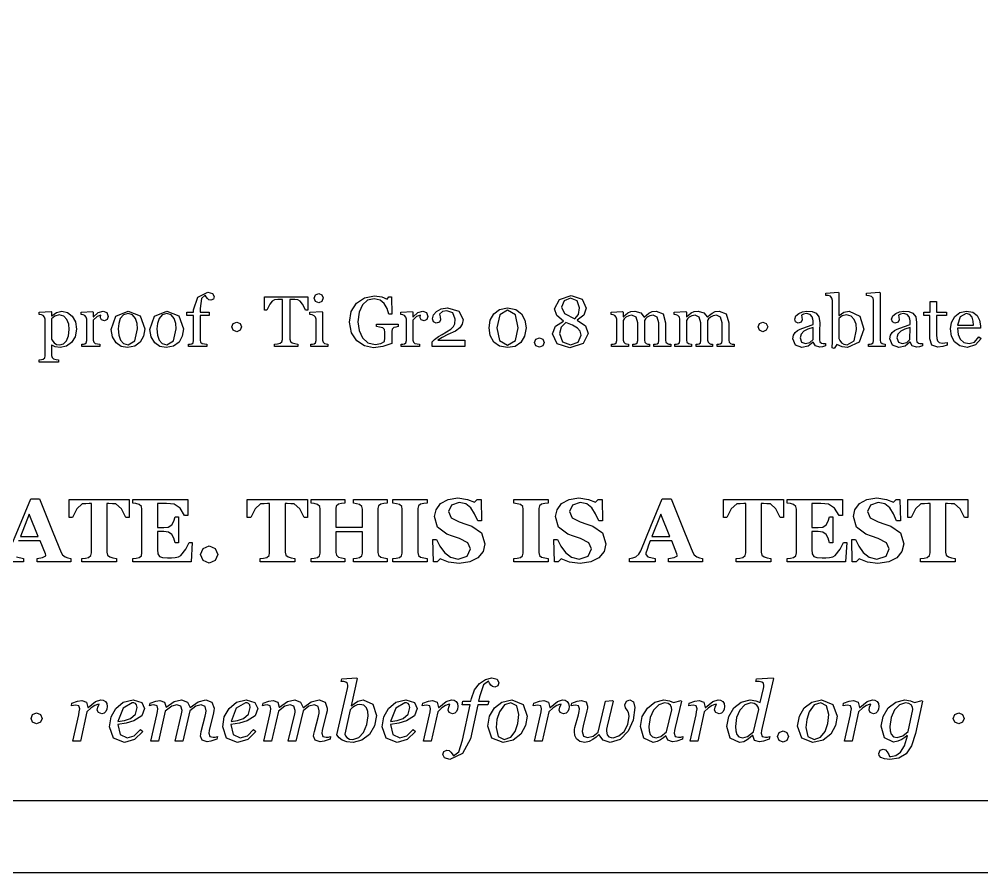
# Model space of a CAD drawing. Extents: x 0 to 118, y 2 to 170.
# Drawn here: x 54.52 to 74.63, y 1.5 to 19.34 of the extents above; entities that cross this region are included whole.
import ezdxf

# ---------------------------------------------------------------- set-up
doc = ezdxf.new("R2010")
doc.units = 0

msp = doc.modelspace()

# ---------------------------------------------------------------- linework, layer by layer
at = {"layer": 'Layer 1', "color": 7}
for points in [[(1.5, 168.5), (118.5, 168.5), (118.5, 1.5), (1.5, 1.5), (1.5, 168.5)], [(3, 167), (117, 167), (117, 3), (3, 3), (3, 167)], [(58.59192, 13.54656), (58.574345, 13.490898), (58.52088, 13.468198), (58.480595, 13.477723), (58.449103, 13.503358), (58.422003, 13.53998), (58.400753, 13.572938), (58.32458, 13.50409), (58.298213, 13.293153), (58.298213, 13.219178), (58.484248, 13.219178), (58.484248, 13.148865), (58.298213, 13.148865), (58.298213, 12.63031), (58.307738, 12.588563), (58.33923, 12.564388), (58.386105, 12.553413), (58.436643, 12.548288), (58.436643, 12.5), (58.055783, 12.5), (58.055783, 12.54834), (58.090208, 12.551265), (58.121703, 12.557115), (58.15173, 12.579815), (58.16198, 12.623028), (58.16198, 13.148905), (58.019158, 13.148905), (58.019158, 13.219218), (58.16198, 13.219218), (58.16198, 13.26536), (58.24694, 13.531963), (58.460808, 13.634503), (58.558953, 13.608868), (58.591913, 13.54661), (58.59192, 13.54656)], [(60.548218, 13.257255), (60.49768, 13.257255), (60.473505, 13.31951), (60.43542, 13.388358), (60.38708, 13.446953), (60.337275, 13.476248), (60.280148, 13.480648), (60.216425, 13.482148), (60.173945, 13.482148), (60.173945, 12.65085), (60.184195, 12.60617), (60.220083, 12.57541), (60.275015, 12.561485), (60.340933, 12.55196), (60.340933, 12.5), (59.85021, 12.5), (59.85021, 12.552002), (59.912465, 12.557852), (59.97106, 12.568827), (60.006215, 12.595927), (60.01794, 12.644267), (60.01794, 13.482157), (59.97546, 13.482157), (59.919063, 13.480657), (59.85461, 13.476257), (59.804073, 13.446962), (59.756465, 13.388367), (59.717648, 13.318055), (59.694223, 13.257265), (59.642953, 13.257265), (59.642953, 13.539247), (60.548225, 13.539247), (60.548218, 13.257255)], [(60.871215, 13.51587), (60.843385, 13.442628), (60.776, 13.411865), (60.710815, 13.441163), (60.683715, 13.509278), (60.710815, 13.57959), (60.776, 13.60962), (60.844115, 13.581055), (60.871215, 13.51587), (60.871215, 13.51587)], [(62.438598, 12.915283), (62.39099, 12.907958), (62.343385, 12.894783), (62.31189, 12.86329), (62.30309, 12.816415), (62.30309, 12.735848), (62.30384, 12.617195), (62.306765, 12.566658), (62.112673, 12.499275), (61.922975, 12.47585), (61.731082, 12.513203), (61.56995, 12.619405), (61.459353, 12.788595), (61.418337, 13.01125), (61.457155, 13.230977), (61.568485, 13.40749), (61.734013, 13.521015), (61.940555, 13.562033), (62.09363, 13.540783), (62.20862, 13.489513), (62.23865, 13.539318), (62.297243, 13.539318), (62.303843, 13.176035), (62.243785, 13.176035), (62.205698, 13.293955), (62.147105, 13.398693), (62.059215, 13.471935), (61.936168, 13.499765), (61.796275, 13.46754), (61.68934, 13.373057), (61.620493, 13.221445), (61.596318, 13.018565), (61.619743, 12.831797), (61.689323, 12.680917), (61.80285, 12.57838), (61.95739, 12.541025), (62.074578, 12.5608), (62.150018, 12.60255), (62.155868, 12.679452), (62.156618, 12.745373), (62.156618, 12.8025), (62.147818, 12.8567), (62.113393, 12.891855), (62.047475, 12.90798), (61.983023, 12.915305), (61.983023, 12.96875), (62.438588, 12.96875), (62.438598, 12.915283)], [(66.406127, 12.77539), (66.299927, 12.56372), (66.020875, 12.475097), (65.761597, 12.556397), (65.664185, 12.76587), (65.721312, 12.92334), (65.891967, 13.031005), (65.752807, 13.145262), (65.706665, 13.285887), (65.80774, 13.48584), (66.050902, 13.566407), (66.27942, 13.490235), (66.36731, 13.299072), (66.31897, 13.158447), (66.17688, 13.05005), (66.351927, 12.935057), (66.406127, 12.77539), (66.406127, 12.77539)], [(66.228882, 13.30713), (66.175415, 13.452147), (66.039918, 13.508545), (65.90442, 13.454345), (65.851685, 13.321045), (65.911743, 13.190675), (66.12561, 13.076415), (66.204713, 13.169432), (66.228888, 13.30713), (66.228882, 13.30713)], [(72.17102, 12.861818), (72.068483, 12.588623), (71.830445, 12.478028), (71.713257, 12.496328), (71.60559, 12.5454), (71.551392, 12.461173), (71.505982, 12.471423), (71.511107, 12.601795), (71.512607, 12.74901), (71.512607, 13.463855), (71.500882, 13.51366), (71.472317, 13.549548), (71.425442, 13.563473), (71.37344, 13.570073), (71.37344, 13.616948), (71.638577, 13.633798), (71.648827, 13.622823), (71.648827, 13.146748), (71.653952, 13.145248), (71.75283, 13.217758), (71.859032, 13.241933), (72.081687, 13.136465), (72.171042, 12.861808), (72.17102, 12.861818)], [(72.616332, 12.5), (72.264038, 12.5), (72.264038, 12.54834), (72.299927, 12.551265), (72.33142, 12.557115), (72.362182, 12.579815), (72.372432, 12.623028), (72.372432, 13.459452), (72.360707, 13.508525), (72.33141, 13.545145), (72.28307, 13.56127), (72.226675, 13.570045), (72.226675, 13.61692), (72.498402, 13.63377), (72.508652, 13.622795), (72.508652, 12.631827), (72.518177, 12.589347), (72.54894, 12.564447), (72.580435, 12.553472), (72.616322, 12.548347), (72.616332, 12.5)], [(63.8302, 12.5), (63.14392, 12.5), (63.14392, 12.59961), (63.198852, 12.650148), (63.282347, 12.71167), (63.35266, 12.754883), (63.445677, 12.806152), (63.534302, 12.860353), (63.59143, 12.918213), (63.61853, 12.97461), (63.62878, 13.072023), (63.579707, 13.206055), (63.45373, 13.249268), (63.363642, 13.230218), (63.299922, 13.178948), (63.312372, 13.123283), (63.320422, 13.060295), (63.296997, 13.01049), (63.228882, 12.98924), (63.172485, 13.01414), (63.15271, 13.082255), (63.174685, 13.161358), (63.237672, 13.235333), (63.337282, 13.288798), (63.465457, 13.309298), (63.703492, 13.241915), (63.792117, 13.063205), (63.775992, 12.965793), (63.725457, 12.888155), (63.634635, 12.823703), (63.4757, 12.749728), (63.357047, 12.68967), (63.26696, 12.62961), (63.830192, 12.62961), (63.8302, 12.5)], [(65.01526, 13.184082), (65.08484, 13.051513), (65.108265, 12.89331), (65.0797, 12.7146), (65.00133, 12.584228), (64.879747, 12.503663), (64.72301, 12.476563), (64.554552, 12.508058), (64.434435, 12.594483), (64.361925, 12.727783), (64.3385, 12.89331), (64.3612, 13.05371), (64.43371, 13.18628), (64.55456, 13.276368), (64.72375, 13.309325), (64.89587, 13.275635), (65.015255, 13.184083), (65.01526, 13.184082)], [(73.909057, 12.531487), (73.81897, 12.498527), (73.714965, 12.484602), (73.586792, 12.530012), (73.55017, 12.65965), (73.55017, 13.148908), (73.4198, 13.148908), (73.4198, 13.21922), (73.5531, 13.21922), (73.5531, 13.444075), (73.686402, 13.444075), (73.686402, 13.21922), (73.893677, 13.21922), (73.893677, 13.148908), (73.687865, 13.148908), (73.687865, 12.745345), (73.69079, 12.669173), (73.706915, 12.616437), (73.74207, 12.58421), (73.805058, 12.573235), (73.858525, 12.57616), (73.909063, 12.584935), (73.909057, 12.531487)], [(55.62561, 13.13644), (55.69226, 13.017055), (55.716435, 12.862515), (55.68787, 12.705775), (55.612433, 12.585658), (55.5033, 12.508023), (55.37586, 12.480923), (55.268925, 12.495573), (55.20081, 12.529998), (55.19496, 12.529998), (55.19496, 12.3132), (55.20521, 12.269255), (55.236705, 12.24362), (55.28651, 12.23117), (55.340708, 12.223845), (55.340708, 12.174773), (54.937145, 12.174773), (54.937145, 12.223845), (54.98109, 12.22752), (55.019175, 12.234845), (55.049938, 12.26048), (55.058713, 12.303693), (55.058713, 13.072005), (55.047738, 13.114485), (55.019173, 13.147443), (54.982553, 13.160618), (54.937143, 13.167218), (54.937143, 13.214825), (55.183235, 13.230925), (55.193485, 13.222125), (55.193485, 13.140828), (55.199335, 13.139328), (55.293818, 13.21257), (55.40588, 13.241865), (55.528925, 13.213302), (55.625605, 13.136397), (55.62561, 13.13644)], [(55.506225, 12.617153), (55.549438, 12.722623), (55.563363, 12.856655), (55.551638, 12.96725), (55.515018, 13.065395), (55.449833, 13.134242), (55.353153, 13.16061), (55.260868, 13.136435), (55.19495, 13.080037), (55.19495, 12.653035), (55.2162, 12.61202), (55.24989, 12.5754), (55.298963, 12.54537), (55.363415, 12.534395), (55.442518, 12.555645), (55.506238, 12.617167), (55.506225, 12.617153)], [(56.37561, 13.129115), (56.35731, 13.062465), (56.300913, 13.0339), (56.237925, 13.05515), (56.216675, 13.102025), (56.218925, 13.131323), (56.22405, 13.15769), (56.143482, 13.129858), (56.065112, 13.050758), (56.065112, 12.630345), (56.074637, 12.588598), (56.106132, 12.564423), (56.153007, 12.553448), (56.203542, 12.548323), (56.203542, 12.5), (55.822685, 12.5), (55.822685, 12.54834), (55.857107, 12.551265), (55.888602, 12.557115), (55.918633, 12.579815), (55.928883, 12.623028), (55.928883, 13.069073), (55.917907, 13.11375), (55.88861, 13.148905), (55.85565, 13.161355), (55.814635, 13.167205), (55.814635, 13.214813), (56.05487, 13.230913), (56.06512, 13.220663), (56.06512, 13.118857), (56.06877, 13.118857), (56.169845, 13.208945), (56.271652, 13.239705), (56.346357, 13.209677), (56.375655, 13.12911), (56.37561, 13.129115)], [(57.14099, 12.868373), (57.116815, 12.718228), (57.047965, 12.593715), (56.930778, 12.506558), (56.781365, 12.477993), (56.65026, 12.503628), (56.539665, 12.5798), (56.463493, 12.699185), (56.435663, 12.85812), (56.533805, 13.134975), (56.79235, 13.24264), (57.042108, 13.140103), (57.140983, 12.868373), (57.14099, 12.868373)], [(56.98938, 12.866873), (56.978405, 12.982595), (56.945448, 13.0866), (56.883923, 13.15911), (56.790905, 13.186943), (56.694228, 13.15911), (56.629773, 13.082938), (56.596815, 12.98113), (56.58729, 12.870535), (56.598265, 12.740165), (56.634885, 12.633963), (56.69714, 12.559988), (56.79089, 12.533623), (56.93591, 12.622245), (56.989378, 12.866873), (56.98938, 12.866873)], [(57.949585, 12.868373), (57.92541, 12.718228), (57.856563, 12.593715), (57.739375, 12.506558), (57.58996, 12.477993), (57.458858, 12.503628), (57.348263, 12.5798), (57.27209, 12.699185), (57.244258, 12.85812), (57.342403, 13.134975), (57.600948, 13.24264), (57.850703, 13.140103), (57.94958, 12.868373), (57.949585, 12.868373)], [(57.797973, 12.866873), (57.786998, 12.982595), (57.754038, 13.0866), (57.692515, 13.15911), (57.599498, 13.186943), (57.502818, 13.15911), (57.438365, 13.082938), (57.405405, 12.98113), (57.39588, 12.870535), (57.406855, 12.740165), (57.443478, 12.633963), (57.505733, 12.559988), (57.599483, 12.533623), (57.744503, 12.622245), (57.797968, 12.866873), (57.797973, 12.866873)], [(60.9635, 12.5), (60.614135, 12.5), (60.614135, 12.54834), (60.64856, 12.551265), (60.680053, 12.557115), (60.710082, 12.579815), (60.720332, 12.623028), (60.720332, 13.069073), (60.709357, 13.111553), (60.68006, 13.144513), (60.639777, 13.159163), (60.591437, 13.167213), (60.591437, 13.21482), (60.84632, 13.23092), (60.85657, 13.22067), (60.85657, 12.631802), (60.866095, 12.589322), (60.897587, 12.564422), (60.929082, 12.553447), (60.963505, 12.548322), (60.9635, 12.5)], [(63.054565, 13.12915), (63.036265, 13.0625), (62.979868, 13.033935), (62.91688, 13.055185), (62.89563, 13.10206), (62.89788, 13.131358), (62.903005, 13.157725), (62.822437, 13.129893), (62.744067, 13.050793), (62.744067, 12.63038), (62.753592, 12.588633), (62.785087, 12.564458), (62.831962, 12.553483), (62.8825, 12.548358), (62.8825, 12.5), (62.50164, 12.5), (62.50164, 12.54834), (62.536062, 12.551265), (62.567557, 12.557115), (62.597587, 12.579815), (62.607837, 12.623028), (62.607837, 13.069073), (62.596862, 13.11375), (62.567565, 13.148905), (62.534605, 13.161355), (62.49359, 13.167205), (62.49359, 13.214813), (62.733825, 13.230913), (62.744075, 13.220663), (62.744075, 13.118857), (62.74775, 13.118857), (62.848825, 13.208945), (62.950632, 13.239705), (63.025337, 13.209677), (63.054635, 13.12911), (63.054565, 13.12915)], [(64.94641, 12.89331), (64.886353, 13.163575), (64.724487, 13.259522), (64.560425, 13.163575), (64.500365, 12.89331), (64.557495, 12.62671), (64.723022, 12.526367), (64.88855, 12.62671), (64.94641, 12.89331), (64.94641, 12.89331)], [(68.13391, 12.5), (67.781615, 12.5), (67.781615, 12.54834), (67.815308, 12.551265), (67.84607, 12.557115), (67.876098, 12.579815), (67.886347, 12.623028), (67.886347, 12.99583), (67.851192, 13.113018), (67.764765, 13.154765), (67.697383, 13.14379), (67.639522, 13.113028), (67.603633, 13.07787), (67.582383, 13.04711), (67.582383, 12.63036), (67.591183, 12.58788), (67.62121, 12.56298), (67.65124, 12.55273), (67.68713, 12.54833), (67.68713, 12.5), (67.342157, 12.5), (67.342157, 12.54834), (67.374385, 12.551265), (67.403683, 12.557115), (67.43371, 12.579815), (67.44396, 12.623028), (67.44396, 12.99583), (67.408803, 13.113018), (67.322378, 13.154765), (67.254995, 13.14304), (67.197133, 13.112278), (67.161245, 13.075655), (67.13927, 13.045628), (67.13927, 12.631808), (67.14952, 12.59006), (67.180283, 12.564425), (67.211778, 12.55345), (67.247665, 12.548325), (67.247665, 12.5), (66.896835, 12.5), (66.896835, 12.54834), (66.93126, 12.551265), (66.962753, 12.557115), (66.992783, 12.579815), (67.003033, 12.623028), (67.003033, 13.072002), (66.992058, 13.11375), (66.96276, 13.145975), (66.928337, 13.1599), (66.885858, 13.167225), (66.885858, 13.214833), (67.127555, 13.230933), (67.137805, 13.220683), (67.137805, 13.117413), (67.14293, 13.117413), (67.187608, 13.160625), (67.23668, 13.200907), (67.3004, 13.230205), (67.383895, 13.24193), (67.504745, 13.203845), (67.577255, 13.113025), (67.623398, 13.157703), (67.676865, 13.19945), (67.74205, 13.230213), (67.82628, 13.241938), (67.971298, 13.18188), (68.024765, 12.99731), (68.024765, 12.630365), (68.033565, 12.587885), (68.063592, 12.562985), (68.096553, 12.552735), (68.133905, 12.548335), (68.13391, 12.5)], [(69.4552, 12.5), (69.102905, 12.5), (69.102905, 12.54834), (69.136598, 12.551265), (69.167358, 12.557115), (69.197388, 12.579815), (69.207638, 12.623028), (69.207638, 12.99583), (69.17248, 13.113018), (69.086055, 13.154765), (69.018673, 13.14379), (68.96081, 13.113028), (68.924923, 13.07787), (68.903673, 13.04711), (68.903673, 12.63036), (68.912448, 12.58788), (68.942478, 12.56298), (68.972508, 12.55273), (69.008395, 12.54833), (69.008395, 12.5), (68.663425, 12.5), (68.663425, 12.54834), (68.69565, 12.551265), (68.724947, 12.557115), (68.754977, 12.579815), (68.765227, 12.623028), (68.765227, 12.99583), (68.73007, 13.113018), (68.643645, 13.154765), (68.576262, 13.14304), (68.5184, 13.112278), (68.482512, 13.075655), (68.460538, 13.045628), (68.460538, 12.631808), (68.470788, 12.59006), (68.50155, 12.564425), (68.533042, 12.55345), (68.568932, 12.548325), (68.568932, 12.5), (68.218102, 12.5), (68.218102, 12.54834), (68.252525, 12.551265), (68.28402, 12.557115), (68.31405, 12.579815), (68.3243, 12.623028), (68.3243, 13.072002), (68.313325, 13.11375), (68.284027, 13.145975), (68.249605, 13.1599), (68.207122, 13.167225), (68.207122, 13.214833), (68.448822, 13.230933), (68.459072, 13.220683), (68.459072, 13.117413), (68.464197, 13.117413), (68.508875, 13.160625), (68.557947, 13.200907), (68.62167, 13.230205), (68.705165, 13.24193), (68.826015, 13.203845), (68.898525, 13.113025), (68.944667, 13.157703), (68.998135, 13.19945), (69.06332, 13.230213), (69.147547, 13.241938), (69.292567, 13.18188), (69.346035, 12.99731), (69.346035, 12.630365), (69.35481, 12.587885), (69.38484, 12.562985), (69.4178, 12.552735), (69.455152, 12.548335), (69.4552, 12.5)], [(71.36609, 12.513182), (71.305297, 12.493407), (71.246705, 12.485357), (71.155152, 12.511725), (71.111937, 12.590092), (71.107537, 12.590092), (71.004997, 12.509527), (70.873895, 12.481695), (70.73986, 12.5315), (70.687857, 12.66187), (70.699582, 12.736577), (70.734737, 12.795902), (70.783077, 12.834722), (70.839475, 12.862555), (70.972775, 12.908697), (71.109007, 12.96143), (71.109007, 13.03394), (71.104607, 13.070562), (71.087757, 13.12183), (71.04601, 13.168705), (70.97057, 13.189205), (70.907582, 13.17748), (70.8673, 13.154055), (70.8739, 13.110842), (70.881225, 13.058107), (70.8578, 13.011232), (70.79408, 12.989982), (70.73988, 13.015617), (70.72303, 13.074212), (70.746455, 13.138665), (70.80871, 13.193595), (70.888545, 13.22802), (70.980097, 13.24267), (71.08703, 13.233895), (71.170527, 13.198005), (71.226922, 13.12403), (71.246697, 13.004645), (71.244447, 12.81861), (71.242197, 12.642097), (71.251722, 12.596687), (71.282485, 12.568122), (71.31691, 12.560797), (71.365982, 12.560047), (71.36609, 12.513182)], [(72.017945, 12.856693), (72.00622, 12.967287), (71.9696, 13.065432), (71.904415, 13.13428), (71.807735, 13.160647), (71.717647, 13.140147), (71.648798, 13.085947), (71.648798, 12.665537), (71.665648, 12.624522), (71.700803, 12.579845), (71.750608, 12.546152), (71.818723, 12.533702), (71.96301, 12.620127), (72.017943, 12.8567), (72.017945, 12.856693)], [(73.391235, 12.513175), (73.330445, 12.4934), (73.27185, 12.48535), (73.180297, 12.511717), (73.137085, 12.590085), (73.132685, 12.590085), (73.030147, 12.50952), (72.899042, 12.481687), (72.76501, 12.531492), (72.713007, 12.661862), (72.724732, 12.73657), (72.759887, 12.795895), (72.808227, 12.834715), (72.864625, 12.862547), (72.997925, 12.90869), (73.134155, 12.961422), (73.134155, 13.033932), (73.129755, 13.070555), (73.112905, 13.121822), (73.071157, 13.168697), (72.995717, 13.189197), (72.93273, 13.177472), (72.892445, 13.154047), (72.899045, 13.110835), (72.90637, 13.0581), (72.882945, 13.011225), (72.819225, 12.989975), (72.765025, 13.01561), (72.748175, 13.074205), (72.7716, 13.138657), (72.833855, 13.193587), (72.91369, 13.228012), (73.005242, 13.242662), (73.112175, 13.233887), (73.19567, 13.197997), (73.252067, 13.124022), (73.271842, 13.004637), (73.269592, 12.818602), (73.267342, 12.64209), (73.276867, 12.59668), (73.30763, 12.568115), (73.342052, 12.56079), (73.391125, 12.56004), (73.391235, 12.513175)], [(74.622437, 12.669915), (74.500855, 12.53222), (74.325805, 12.48095), (74.17273, 12.511713), (74.065062, 12.595208), (74.001342, 12.718255), (73.980842, 12.866935), (74.002817, 13.00463), (74.068735, 13.126945), (74.172007, 13.210443), (74.311167, 13.242668), (74.446665, 13.217768), (74.538217, 13.149653), (74.588022, 13.052973), (74.604872, 12.932125), (74.604872, 12.883785), (74.126603, 12.883785), (74.139778, 12.754878), (74.18299, 12.65307), (74.257698, 12.585688), (74.36756, 12.561513), (74.479623, 12.591543), (74.571175, 12.701405), (74.622437, 12.669915)], [(74.460572, 12.945305), (74.453247, 13.033195), (74.431272, 13.111565), (74.38513, 13.166497), (74.30969, 13.187748), (74.181515, 13.123292), (74.126585, 12.945315), (74.460572, 12.945305)], [(59.162475, 12.909355), (59.132448, 12.839043), (59.062135, 12.810478), (58.99109, 12.839043), (58.961793, 12.909355), (58.99109, 12.979668), (59.062135, 13.009695), (59.132448, 12.979668), (59.162475, 12.909355), (59.162475, 12.909355)], [(66.259642, 12.740968), (66.239868, 12.821533), (66.18274, 12.885255), (66.082397, 12.943115), (65.94397, 13.00537), (65.840697, 12.90796), (65.80774, 12.773925), (65.870728, 12.59961), (66.039918, 12.533693), (66.200317, 12.592285), (66.259642, 12.740968), (66.259642, 12.740968)], [(70.15979, 12.909425), (70.12976, 12.839112), (70.059448, 12.810548), (69.988403, 12.839112), (69.959108, 12.909425), (69.988403, 12.979737), (70.059448, 13.009765), (70.12976, 12.979737), (70.15979, 12.909425), (70.15979, 12.909425)], [(71.110473, 12.899902), (71.001343, 12.864013), (70.914185, 12.820067), (70.856323, 12.760742), (70.835073, 12.680175), (70.866568, 12.59082), (70.947865, 12.562255), (71.039418, 12.587155), (71.10607, 12.647215), (71.110473, 12.899902)], [(73.13562, 12.899895), (73.02649, 12.864005), (72.93933, 12.82006), (72.88147, 12.760735), (72.86022, 12.680167), (72.891712, 12.590812), (72.973012, 12.562247), (73.064565, 12.587147), (73.131215, 12.647207), (73.13562, 12.899895)], [(65.48767, 12.584227), (65.457642, 12.513915), (65.38733, 12.485353), (65.316285, 12.513915), (65.286987, 12.584227), (65.316285, 12.65454), (65.38733, 12.68457), (65.457642, 12.65454), (65.48767, 12.584227), (65.48767, 12.584227)], [(54.30779, 8.23254), (54.520192, 8.74798), (54.7564, 9.31744), (54.939505, 9.31744), (55.220572, 8.619807), (55.393607, 8.195002), (55.42382, 8.144647), (55.476005, 8.102535), (55.535512, 8.08056), (55.596852, 8.07141), (55.59677, 8)], [(56.816252, 8.92743), (56.745757, 8.92743), (56.654205, 9.105957), (56.53885, 9.208495), (56.466522, 9.214895), (56.392365, 9.217645), (56.349335, 9.217645), (56.349335, 8.198663), (56.361235, 8.140068), (56.407925, 8.1007), (56.472927, 8.0833), (56.548917, 8.0714), (56.548917, 8), (55.824735, 8), (55.824735, 8.07141), (55.898892, 8.078735), (55.96481, 8.09156), (56.012417, 8.130927), (56.024317, 8.189522), (56.024317, 9.21766), (55.981287, 9.21766), (55.90713, 9.21491), (55.834802, 9.20851), (55.718532, 9.105972), (55.627895, 8.927445), (55.557397, 8.927445), (55.557397, 9.299147), (56.816247, 9.299147), (56.816252, 8.92743)], [(58.04306, 8.967712), (57.97348, 8.967712), (57.881927, 9.11786), (57.752837, 9.20758), (57.675935, 9.214905), (57.595367, 9.216655), (57.40677, 9.216655), (57.40677, 8.714947), (57.540435, 8.714947), (57.631987, 8.726847), (57.707062, 8.772625), (57.749175, 8.846782), (57.777557, 8.93925), (57.847137, 8.93925), (57.847137, 8.39726), (57.777557, 8.39726), (57.749175, 8.49339), (57.707062, 8.573955), (57.63565, 8.618817), (57.540435, 8.631642), (57.40677, 8.631642), (57.40677, 8.25719), (57.414995, 8.163807), (57.447955, 8.111622), (57.51021, 8.088722), (57.619157, 8.083222), (57.696062, 8.084222), (57.774797, 8.089722), (57.84621, 8.103447), (57.896563, 8.129997), (57.99544, 8.26641), (58.067768, 8.404655), (58.1346, 8.404655), (58.109895, 8), (56.891328, 8), (56.891328, 8.07141), (56.960908, 8.078735), (57.023163, 8.09156), (57.069855, 8.128182), (57.081755, 8.18586), (57.081755, 9.102302), (57.07168, 9.156317), (57.023158, 9.195685), (56.956325, 9.215835), (56.891323, 9.227735), (56.891323, 9.299145), (58.043055, 9.299145), (58.04306, 8.967712)], [(60.54245, 8.92743), (60.471955, 8.92743), (60.380403, 9.105957), (60.265045, 9.208495), (60.192718, 9.214895), (60.11856, 9.217645), (60.07553, 9.217645), (60.07553, 8.198663), (60.08743, 8.140068), (60.134122, 8.1007), (60.199125, 8.0833), (60.275112, 8.0714), (60.275112, 8), (59.550932, 8), (59.550932, 8.07141), (59.62509, 8.078735), (59.691007, 8.09156), (59.738615, 8.130927), (59.750515, 8.189522), (59.750515, 9.21766), (59.707485, 9.21766), (59.633327, 9.21491), (59.561, 9.20851), (59.444727, 9.105972), (59.35409, 8.927445), (59.283595, 8.927445), (59.283595, 9.299147), (60.542445, 9.299147), (60.54245, 8.92743)], [(62.203218, 8), (61.501008, 8), (61.501008, 8.07141), (61.56784, 8.07691), (61.628265, 8.087885), (61.674957, 8.12359), (61.687782, 8.18127), (61.687782, 8.628963), (61.132972, 8.628963), (61.132972, 8.19134), (61.145797, 8.135492), (61.191575, 8.09704), (61.251082, 8.081465), (61.319747, 8.07139), (61.319747, 8), (60.617537, 8), (60.617537, 8.07141), (60.684372, 8.07691), (60.749375, 8.089735), (60.79515, 8.12544), (60.807975, 8.183118), (60.807975, 9.102307), (60.796075, 9.156322), (60.749385, 9.194775), (60.679805, 9.215825), (60.617547, 9.227725), (60.617547, 9.299135), (61.319757, 9.299135), (61.319757, 9.227725), (61.252007, 9.218575), (61.191585, 9.20485), (61.143977, 9.166397), (61.133002, 9.111465), (61.133002, 8.723282), (61.687812, 8.723282), (61.687812, 9.10231), (61.675913, 9.156325), (61.628305, 9.194777), (61.564218, 9.214927), (61.501048, 9.227752), (61.501048, 9.299162), (62.203258, 9.299162), (62.203258, 9.227752), (62.137338, 9.219502), (62.07142, 9.204852), (62.024728, 9.167315), (62.012828, 9.111467), (62.012828, 8.191362), (62.024728, 8.135515), (62.07142, 8.097062), (62.134593, 8.080587), (62.203258, 8.071437), (62.203218, 8)], [(63.044585, 8), (62.324065, 8), (62.324065, 8.07141), (62.396392, 8.07691), (62.463227, 8.087885), (62.509002, 8.12359), (62.521827, 8.18127), (62.521827, 9.10229), (62.509927, 9.157223), (62.463237, 9.195673), (62.398235, 9.213998), (62.324075, 9.227723), (62.324075, 9.299133), (63.044595, 9.299133), (63.044595, 9.227723), (62.975932, 9.219473), (62.906352, 9.205748), (62.858745, 9.16821), (62.846845, 9.111448), (62.846845, 8.191343), (62.858745, 8.13458), (62.906352, 8.097043), (62.969522, 8.080568), (63.044595, 8.071417), (63.044585, 8)], [(63.710175, 7.96521), (63.487702, 7.994508), (63.31375, 8.064088), (63.25058, 8), (63.17276, 8), (63.16086, 8.469665), (63.239595, 8.469665), (63.307345, 8.328675), (63.40256, 8.195922), (63.527073, 8.09613), (63.68912, 8.057677), (63.87955, 8.118102), (63.946382, 8.271912), (63.88962, 8.39917), (63.71567, 8.488892), (63.573763, 8.534667), (63.452915, 8.577697), (63.257908, 8.726927), (63.194735, 8.943907), (63.227695, 9.089477), (63.323825, 9.21582), (63.478548, 9.300965), (63.683628, 9.333922), (63.885958, 9.30371), (64.034273, 9.244202), (64.09012, 9.299132), (64.169773, 9.299132), (64.177098, 8.856017), (64.098363, 8.856017), (64.03336, 9.001587), (63.95554, 9.126097), (63.852087, 9.210327), (63.714757, 9.24237), (63.55271, 9.186522), (63.490452, 9.04828), (63.54447, 8.92102), (63.714757, 8.834045), (63.853002, 8.78827), (63.97843, 8.744322), (64.179845, 8.602417), (64.249425, 8.379027), (64.210058, 8.216065), (64.103858, 8.085145), (63.934485, 7.996337), (63.71018, 7.96521), (63.710175, 7.96521)], [(65.573273, 8), (64.852753, 8), (64.852753, 8.07141), (64.92508, 8.07691), (64.991913, 8.087885), (65.03769, 8.12359), (65.050515, 8.18127), (65.050515, 9.10229), (65.038615, 9.157223), (64.991923, 9.195673), (64.92692, 9.213998), (64.852763, 9.227723), (64.852763, 9.299133), (65.573283, 9.299133), (65.573283, 9.227723), (65.504618, 9.219473), (65.435038, 9.205748), (65.38743, 9.16821), (65.37553, 9.111448), (65.37553, 8.191343), (65.38743, 8.13458), (65.435038, 8.097043), (65.49821, 8.080568), (65.573283, 8.071417), (65.573273, 8)], [(66.23886, 7.96521), (66.016388, 7.994508), (65.842438, 8.064088), (65.779268, 8), (65.701448, 8), (65.689548, 8.469665), (65.768282, 8.469665), (65.836033, 8.328675), (65.931247, 8.195922), (66.055757, 8.09613), (66.217807, 8.057677), (66.408235, 8.118102), (66.47507, 8.271912), (66.418307, 8.39917), (66.244357, 8.488892), (66.10245, 8.534667), (65.9816, 8.577697), (65.786592, 8.726927), (65.723422, 8.943907), (65.75638, 9.089477), (65.85251, 9.21582), (66.007235, 9.300965), (66.212312, 9.333922), (66.414645, 9.30371), (66.56296, 9.244202), (66.618807, 9.299132), (66.698457, 9.299132), (66.705782, 8.856017), (66.627047, 8.856017), (66.562045, 9.001587), (66.484225, 9.126097), (66.38077, 9.210327), (66.24344, 9.24237), (66.081392, 9.186522), (66.019137, 9.04828), (66.073152, 8.92102), (66.24344, 8.834045), (66.381685, 8.78827), (66.507112, 8.744322), (66.70853, 8.602417), (66.77811, 8.379027), (66.738742, 8.216065), (66.63254, 8.085145), (66.463167, 7.996337), (66.238862, 7.96521), (66.23886, 7.96521)], [(68.796845, 8), (68.089143, 8), (68.089143, 8.07141), (68.205415, 8.08881), (68.272248, 8.124517), (68.270498, 8.140993), (68.263173, 8.165717), (68.152393, 8.434882), (67.703785, 8.434882), (67.668995, 8.346992), (67.636953, 8.25727), (67.615903, 8.183112), (67.613152, 8.15107), (67.657097, 8.100715), (67.805412, 8.071417), (67.805412, 8), (67.272577, 8), (67.272577, 8.07141), (67.340325, 8.08056), (67.40075, 8.102535), (67.463922, 8.15655), (67.507867, 8.23254), (67.72027, 8.74798), (67.956475, 9.31744), (68.13958, 9.31744), (68.420647, 8.619807), (68.593682, 8.195002), (68.623895, 8.144647), (68.67608, 8.102535), (68.73559, 8.08056), (68.79693, 8.07141), (68.796845, 8)], [(70.4924, 8.92743), (70.421905, 8.92743), (70.330353, 9.105957), (70.214998, 9.208495), (70.14267, 9.214895), (70.068513, 9.217645), (70.025483, 9.217645), (70.025483, 8.198663), (70.037383, 8.140068), (70.084073, 8.1007), (70.149075, 8.0833), (70.225065, 8.0714), (70.225065, 8), (69.500883, 8), (69.500883, 8.07141), (69.57504, 8.078735), (69.640958, 8.09156), (69.688565, 8.130927), (69.700465, 8.189522), (69.700465, 9.21766), (69.657435, 9.21766), (69.583278, 9.21491), (69.51095, 9.20851), (69.39468, 9.105972), (69.304043, 8.927445), (69.233545, 8.927445), (69.233545, 9.299147), (70.492395, 9.299147), (70.4924, 8.92743)], [(71.719208, 8.967712), (71.649628, 8.967712), (71.558075, 9.11786), (71.428985, 9.20758), (71.352082, 9.214905), (71.271515, 9.216655), (71.082917, 9.216655), (71.082917, 8.714947), (71.216582, 8.714947), (71.308135, 8.726847), (71.38321, 8.772625), (71.425322, 8.846782), (71.453705, 8.93925), (71.523285, 8.93925), (71.523285, 8.39726), (71.453705, 8.39726), (71.425322, 8.49339), (71.38321, 8.573955), (71.311797, 8.618817), (71.216583, 8.631642), (71.082918, 8.631642), (71.082918, 8.25719), (71.091168, 8.163807), (71.124128, 8.111622), (71.186383, 8.088722), (71.29533, 8.083222), (71.372235, 8.084222), (71.45097, 8.089722), (71.522382, 8.103447), (71.572735, 8.129997), (71.671612, 8.26641), (71.74394, 8.404655), (71.810772, 8.404655), (71.786042, 8), (70.567475, 8), (70.567475, 8.07141), (70.637055, 8.078735), (70.69931, 8.09156), (70.746002, 8.128182), (70.757902, 8.18586), (70.757902, 9.102302), (70.747827, 9.156317), (70.699305, 9.195685), (70.632472, 9.215835), (70.56747, 9.227735), (70.56747, 9.299145), (71.719202, 9.299145), (71.719208, 8.967712)], [(72.464448, 7.96521), (72.241975, 7.994507), (72.068023, 8.064087), (72.004852, 8), (71.927032, 8), (71.915132, 8.469665), (71.993867, 8.469665), (72.061617, 8.328675), (72.156832, 8.195922), (72.281345, 8.09613), (72.443392, 8.057677), (72.633822, 8.118102), (72.700655, 8.271912), (72.643892, 8.39917), (72.469942, 8.488892), (72.328035, 8.534667), (72.207187, 8.577697), (72.01218, 8.726927), (71.949007, 8.943907), (71.981967, 9.089477), (72.078097, 9.21582), (72.23282, 9.300965), (72.4379, 9.333922), (72.64023, 9.30371), (72.788545, 9.244202), (72.844392, 9.299132), (72.924045, 9.299132), (72.93137, 8.856017), (72.852635, 8.856017), (72.787632, 9.001587), (72.709812, 9.126097), (72.60636, 9.210327), (72.46903, 9.24237), (72.306982, 9.186522), (72.244725, 9.04828), (72.298742, 8.92102), (72.46903, 8.834045), (72.607275, 8.78827), (72.732702, 8.744322), (72.934117, 8.602417), (73.003697, 8.379027), (72.96433, 8.216065), (72.85813, 8.085145), (72.688755, 7.996337), (72.464452, 7.96521), (72.464448, 7.96521)], [(74.344025, 8.92743), (74.27353, 8.92743), (74.181978, 9.105957), (74.06662, 9.208495), (73.994293, 9.214895), (73.920135, 9.217645), (73.877105, 9.217645), (73.877105, 8.198663), (73.889005, 8.140068), (73.935698, 8.1007), (74.0007, 8.0833), (74.076688, 8.0714), (74.076688, 8), (73.352505, 8), (73.352505, 8.07141), (73.426665, 8.078735), (73.492583, 8.09156), (73.54019, 8.130927), (73.55209, 8.189522), (73.55209, 9.21766), (73.50906, 9.21766), (73.434903, 9.21491), (73.362578, 9.20851), (73.246305, 9.105972), (73.155668, 8.927445), (73.085173, 8.927445), (73.085173, 9.299147), (74.344023, 9.299147), (74.344025, 8.92743)], [(54.914702, 8.525512), (54.726105, 8.996095), (54.540252, 8.525512), (54.914702, 8.525512)], [(68.114778, 8.525512), (67.926178, 8.996095), (67.740325, 8.525512), (68.114778, 8.525512)], [(55.59677, 8), (54.889067, 8), (54.889067, 8.07141), (55.00534, 8.08881), (55.072175, 8.124517), (55.070425, 8.140993), (55.0631, 8.165717), (54.95232, 8.434882), (54.503712, 8.434882)], [(58.66928, 8.151977), (58.615265, 8.02655), (58.488923, 7.97345), (58.360748, 8.025635), (58.307648, 8.151977), (58.360748, 8.27832), (58.488923, 8.332337), (58.615265, 8.27832), (58.66928, 8.151977), (58.66928, 8.151977)], [(54.457022, 8.100715), (54.605337, 8.071417), (54.605337, 8), (54.0725, 8)], [(61.98413, 4.785897), (61.943115, 4.568), (61.834595, 4.389412), (61.678222, 4.268075), (61.493652, 4.224495), (61.36377, 4.23732), (61.26892, 4.270645), (61.20227, 4.320205), (61.15442, 4.382585), (61.374877, 5.34987), (61.381727, 5.383195), (61.385152, 5.412247), (61.374902, 5.459245), (61.34585, 5.484877), (61.300562, 5.495127), (61.24502, 5.501103), (61.25697, 5.553225), (61.573987, 5.572875), (61.582537, 5.56005), (61.452655, 4.991813), (61.45608, 4.991813), (61.59109, 5.085805), (61.705592, 5.112295), (61.909815, 5.023428), (61.984155, 4.78588), (61.98413, 4.785897)], [(64.099852, 5.00723), (63.949462, 4.30142), (63.780272, 3.99124), (63.514527, 3.870755), (63.404297, 3.899807), (63.368407, 3.971585), (63.390632, 4.036527), (63.45472, 4.064725), (63.501717, 4.052775), (63.53675, 4.022867), (63.564095, 3.98356), (63.58973, 3.940837), (63.701667, 4.029702), (63.782845, 4.268962), (63.94007, 5.007242), (63.773445, 5.007242), (63.791395, 5.085002), (63.956312, 5.085002), (63.968287, 5.143107), (64.033227, 5.321695), (64.134057, 5.456705), (64.259667, 5.542155), (64.395532, 5.57377), (64.505762, 5.544717), (64.54165, 5.47294), (64.5203, 5.408), (64.45536, 5.3798), (64.409217, 5.3909), (64.374182, 5.421662), (64.34684, 5.461822), (64.321205, 5.503692), (64.216957, 5.425935), (64.134925, 5.175567), (64.116125, 5.084992), (64.330602, 5.084992), (64.312652, 5.007232), (64.099852, 5.00723)], [(69.850585, 4.367212), (69.84461, 4.367212), (69.795902, 4.324487), (69.733525, 4.2792), (69.657475, 4.239892), (69.57288, 4.226217), (69.378057, 4.315085), (69.307987, 4.558615), (69.345585, 4.766255), (69.449835, 4.94399), (69.603642, 5.065327), (69.792485, 5.112325), (69.90955, 5.09695), (70.005255, 5.059352), (70.071905, 5.34988), (70.07873, 5.385767), (70.081305, 5.413965), (70.06848, 5.460962), (70.0343, 5.484887), (69.977902, 5.495137), (69.912962, 5.501112), (69.924912, 5.553235), (70.27098, 5.572885), (70.27953, 5.56006), (70.042837, 4.535522), (70.028312, 4.470582), (70.021487, 4.415895), (70.041987, 4.349242), (70.1112, 4.332142), (70.157342, 4.337267), (70.203485, 4.348367), (70.19066, 4.29368), (70.071885, 4.24839), (69.984725, 4.235565), (69.88646, 4.267182), (69.85057, 4.367157), (69.850585, 4.367212)], [(56.353882, 4.973005), (56.347057, 4.920027), (56.327407, 4.87303), (56.293227, 4.83714), (56.241105, 4.82519), (56.17189, 4.848265), (56.148815, 4.899535), (56.16164, 4.958495), (56.18813, 5.02429), (56.15395, 5.018315), (56.097555, 4.99694), (56.021505, 4.948235), (55.931782, 4.861932), (55.79419, 4.25), (55.635255, 4.25), (55.76001, 4.80371), (55.77196, 4.865235), (55.78051, 4.925902), (55.764285, 4.98999), (55.699343, 5.006215), (55.651493, 4.99939), (55.606203, 4.98914), (55.619028, 5.043827), (55.736947, 5.088262), (55.82496, 5.102787), (55.922372, 5.06519), (55.951425, 4.954107), (55.95655, 4.954107), (56.11036, 5.077152), (56.220587, 5.112187), (56.273567, 5.105362), (56.317145, 5.082287), (56.34449, 5.040417), (56.35389, 4.972912), (56.353882, 4.973005)], [(57.13745, 4.934552), (57.0802, 4.779035), (56.915282, 4.675642), (56.754637, 4.628645), (56.575195, 4.598737), (56.624755, 4.39195), (56.771727, 4.321027), (56.92212, 4.363752), (57.051147, 4.491072), (57.099852, 4.455182), (56.928955, 4.288557), (56.716187, 4.22618), (56.48462, 4.310775), (56.405152, 4.550887), (56.438477, 4.755965), (56.537597, 4.935407), (56.69226, 5.063582), (56.89563, 5.112287), (57.077637, 5.061872), (57.13745, 4.934552), (57.13745, 4.934552)], [(56.980225, 4.955927), (56.970825, 5.008052), (56.9469, 5.037105), (56.914427, 5.04993), (56.879395, 5.052505), (56.689697, 4.939712), (56.580322, 4.658585), (56.715332, 4.68251), (56.840087, 4.72438), (56.94519, 4.818375), (56.980225, 4.955947), (56.980225, 4.955927)], [(58.66101, 4.346675), (58.648185, 4.291987), (58.522575, 4.248407), (58.442252, 4.235582), (58.339715, 4.270617), (58.305535, 4.35863), (58.30896, 4.399645), (58.32006, 4.45348), (58.4038, 4.772205), (58.418325, 4.838855), (58.4243, 4.886707), (58.399525, 4.977282), (58.320912, 5.010607), (58.20812, 4.983265), (58.084217, 4.883287), (57.935547, 4.25), (57.776612, 4.25), (57.910767, 4.8208), (57.918467, 4.860107), (57.922742, 4.891722), (57.894543, 4.978882), (57.813367, 5.010497), (57.7057, 4.985722), (57.568982, 4.877202), (57.42456, 4.25), (57.265625, 4.25), (57.392945, 4.80371), (57.40577, 4.867797), (57.412595, 4.925903), (57.39637, 4.990845), (57.333137, 5.00707), (57.284433, 5.000245), (57.239142, 4.989145), (57.251967, 5.043833), (57.369887, 5.088268), (57.4579, 5.102792), (57.554457, 5.065195), (57.58522, 4.964365), (57.590345, 4.964365), (57.756115, 5.078012), (57.91078, 5.112192), (58.033825, 5.06776), (58.08766, 4.95753), (58.091085, 4.95753), (58.253437, 5.072885), (58.420065, 5.112192), (58.545675, 5.06434), (58.590107, 4.94044), (58.584982, 4.885752), (58.570457, 4.807992), (58.49868, 4.533702), (58.484155, 4.47047), (58.47733, 4.415782), (58.49783, 4.34913), (58.567045, 4.33203), (58.61404, 4.336305), (58.661037, 4.346555), (58.66101, 4.346675)], [(59.50183, 4.934565), (59.44458, 4.779047), (59.279662, 4.675655), (59.119017, 4.628657), (58.939575, 4.59875), (58.989135, 4.391962), (59.136107, 4.32104), (59.2865, 4.363765), (59.415527, 4.491085), (59.464232, 4.455195), (59.293335, 4.28857), (59.080567, 4.226192), (58.849, 4.310787), (58.76953, 4.5509), (58.802857, 4.755977), (58.901977, 4.93542), (59.05664, 5.063595), (59.26001, 5.1123), (59.442017, 5.061885), (59.50183, 4.934565), (59.50183, 4.934565)], [(59.344605, 4.95594), (59.335205, 5.008065), (59.31128, 5.037117), (59.278807, 5.049942), (59.243775, 5.052517), (59.054077, 4.939725), (58.944702, 4.658597), (59.079712, 4.682522), (59.204467, 4.724392), (59.30957, 4.818387), (59.344605, 4.95596), (59.344605, 4.95594)], [(61.02539, 4.346687), (61.012565, 4.292), (60.886955, 4.24842), (60.806632, 4.235595), (60.704095, 4.27063), (60.669915, 4.358642), (60.67334, 4.399657), (60.68444, 4.453492), (60.76818, 4.772217), (60.782705, 4.838867), (60.78868, 4.88672), (60.763905, 4.977295), (60.685292, 5.01062), (60.5725, 4.983277), (60.448597, 4.8833), (60.299928, 4.25), (60.14099, 4.25), (60.275148, 4.8208), (60.282848, 4.860107), (60.287123, 4.891722), (60.258923, 4.978882), (60.177748, 5.010497), (60.07008, 4.985722), (59.933363, 4.877202), (59.78894, 4.25), (59.630005, 4.25), (59.757325, 4.80371), (59.77015, 4.867797), (59.776975, 4.925903), (59.76075, 4.990845), (59.697517, 5.00707), (59.64881, 5.000245), (59.603522, 4.989145), (59.616347, 5.043833), (59.734267, 5.088268), (59.82228, 5.102792), (59.918837, 5.065195), (59.9496, 4.964365), (59.954725, 4.964365), (60.120495, 5.078012), (60.27516, 5.112192), (60.398205, 5.06776), (60.45204, 4.95753), (60.455465, 4.95753), (60.617817, 5.072885), (60.784445, 5.112192), (60.910055, 5.06434), (60.954487, 4.94044), (60.949362, 4.885752), (60.934837, 4.807992), (60.86306, 4.533702), (60.848535, 4.47047), (60.84171, 4.415782), (60.86221, 4.34913), (60.931425, 4.33203), (60.97842, 4.336305), (61.025417, 4.346555), (61.02539, 4.346687)], [(62.835205, 4.934575), (62.777955, 4.779057), (62.613037, 4.675665), (62.452392, 4.628667), (62.27295, 4.59876), (62.32251, 4.391972), (62.469482, 4.32105), (62.619872, 4.363775), (62.748902, 4.491095), (62.797607, 4.455205), (62.62671, 4.28858), (62.41394, 4.226202), (62.182372, 4.310797), (62.102905, 4.55091), (62.13623, 4.755987), (62.235352, 4.93543), (62.390015, 5.063605), (62.593385, 5.11231), (62.77539, 5.061895), (62.835205, 4.934575), (62.835205, 4.934575)], [(62.677977, 4.95595), (62.668577, 5.008075), (62.644652, 5.037127), (62.612182, 5.049952), (62.577147, 5.052527), (62.38745, 4.939735), (62.278075, 4.658607), (62.413085, 4.682532), (62.537842, 4.724402), (62.642945, 4.818397), (62.677977, 4.95597), (62.677977, 4.95595)], [(63.68457, 4.97305), (63.677745, 4.920072), (63.658095, 4.873075), (63.623917, 4.837185), (63.571793, 4.825235), (63.502578, 4.84831), (63.479503, 4.89958), (63.492328, 4.95854), (63.518818, 5.024335), (63.484638, 5.01836), (63.42824, 4.996985), (63.35219, 4.94828), (63.262467, 4.861977), (63.124877, 4.25), (62.965942, 4.25), (63.090697, 4.80371), (63.102672, 4.865235), (63.111222, 4.925902), (63.094997, 4.98999), (63.030057, 5.006215), (62.982205, 4.99939), (62.936917, 4.98914), (62.949742, 5.043827), (63.067662, 5.088262), (63.155675, 5.102787), (63.253087, 5.06519), (63.28214, 4.954107), (63.287265, 4.954107), (63.441072, 5.077152), (63.551302, 5.112187), (63.60428, 5.105362), (63.64786, 5.082287), (63.675202, 5.040417), (63.684602, 4.972912), (63.68457, 4.97305)], [(65.134642, 4.776517), (65.100465, 4.574857), (65.001342, 4.397977), (64.842407, 4.271512), (64.62793, 4.224515), (64.397217, 4.315945), (64.309205, 4.56204), (64.346802, 4.773952), (64.447632, 4.94656), (64.605712, 5.06619), (64.81079, 5.112332), (65.04834, 5.019192), (65.134642, 4.776517), (65.134642, 4.776517)], [(64.960328, 4.808987), (64.916747, 4.990995), (64.792847, 5.051662), (64.658692, 5.008085), (64.551025, 4.86624), (64.499755, 4.700467), (64.48353, 4.532987), (64.5254, 4.347562), (64.653575, 4.285185), (64.788585, 4.333035), (64.884287, 4.454372), (64.940685, 4.618435), (64.960335, 4.808987), (64.960328, 4.808987)], [(66.00708, 4.97305), (66.000255, 4.920072), (65.980605, 4.873075), (65.946425, 4.837185), (65.894302, 4.825235), (65.825087, 4.84831), (65.802012, 4.89958), (65.814837, 4.95854), (65.841325, 5.024335), (65.807147, 5.01836), (65.75075, 4.996985), (65.6747, 4.94828), (65.584978, 4.861977), (65.447388, 4.25), (65.288453, 4.25), (65.413207, 4.80371), (65.425157, 4.865235), (65.433707, 4.925902), (65.417482, 4.98999), (65.352542, 5.006215), (65.30469, 4.99939), (65.259402, 4.98914), (65.272227, 5.043827), (65.390147, 5.088262), (65.47816, 5.102787), (65.575573, 5.06519), (65.604625, 4.954107), (65.60975, 4.954107), (65.76356, 5.077152), (65.87379, 5.112187), (65.926768, 5.105362), (65.970348, 5.082287), (65.99769, 5.040417), (66.00709, 4.972912), (66.00708, 4.97305)], [(67.384523, 4.95425), (67.34607, 4.688502), (67.240967, 4.456935), (67.072632, 4.285182), (66.868408, 4.224512), (66.719728, 4.268947), (66.62915, 4.391137), (66.5719, 4.335597), (66.504395, 4.282617), (66.42749, 4.240747), (66.339478, 4.226222), (66.231813, 4.246722), (66.164308, 4.298845), (66.130128, 4.36806), (66.119878, 4.45009), (66.123303, 4.491107), (66.131853, 4.533832), (66.204485, 4.80385), (66.21901, 4.87392), (66.224135, 4.926042), (66.20791, 4.989275), (66.143825, 5.0055), (66.095973, 4.998675), (66.050685, 4.987575), (66.06351, 5.042262), (66.180575, 5.08755), (66.262605, 5.102925), (66.362583, 5.070455), (66.395053, 4.97988), (66.391628, 4.938007), (66.381378, 4.88503), (66.30191, 4.569722), (66.289085, 4.50478), (66.28396, 4.45522), (66.309595, 4.357807), (66.3959, 4.325337), (66.508692, 4.35439), (66.616357, 4.440695), (66.767602, 5.089255), (66.916285, 5.099505), (66.926535, 5.08668), (66.806052, 4.566295), (66.793227, 4.503062), (66.787252, 4.45692), (66.801777, 4.38258), (66.84023, 4.342417), (66.886372, 4.326192), (66.932515, 4.323617), (67.05129, 4.36036), (67.1581, 4.456062), (67.23757, 4.601327), (67.266622, 4.773932), (67.252097, 4.852547), (67.221335, 4.901252), (67.18972, 4.945687), (67.176045, 5.012338), (67.208515, 5.086678), (67.276875, 5.112313), (67.355487, 5.071298), (67.384542, 4.954233), (67.384523, 4.95425)], [(68.03308, 4.36294), (68.027105, 4.36294), (67.981817, 4.323635), (67.921147, 4.2792), (67.848515, 4.242457), (67.763067, 4.226232), (67.568242, 4.3151), (67.498175, 4.557775), (67.53748, 4.763707), (67.646, 4.94315), (67.802373, 5.065342), (67.988653, 5.11234), (68.10401, 5.096115), (68.191168, 5.059372), (68.34754, 5.099532), (68.35779, 5.086707), (68.227908, 4.53556), (68.213383, 4.47062), (68.206533, 4.415077), (68.227033, 4.34928), (68.296248, 4.33218), (68.34239, 4.337305), (68.388533, 4.348405), (68.375708, 4.293717), (68.261205, 4.249282), (68.169775, 4.235607), (68.072362, 4.271497), (68.033055, 4.362927), (68.03308, 4.36294)], [(68.155272, 4.90298), (68.149297, 4.956812), (68.124522, 5.004665), (68.077525, 5.038845), (68.00233, 5.05167), (67.880992, 5.010655), (67.775035, 4.900425), (67.702402, 4.7432), (67.674205, 4.556065), (67.68018, 4.46378), (67.703255, 4.390295), (67.750253, 4.33988), (67.82801, 4.32193), (67.927985, 4.34842), (68.04676, 4.443267), (68.155272, 4.90298)], [(69.25586, 4.973047), (69.24901, 4.92007), (69.22936, 4.873072), (69.19518, 4.837182), (69.143057, 4.825232), (69.073842, 4.848307), (69.050767, 4.899577), (69.063592, 4.958537), (69.090082, 5.024332), (69.055902, 5.018357), (68.999507, 4.996982), (68.923457, 4.948277), (68.833735, 4.861975), (68.696168, 4.25), (68.537233, 4.25), (68.661987, 4.80371), (68.673963, 4.865235), (68.682513, 4.925902), (68.666287, 4.98999), (68.601345, 5.006215), (68.553495, 4.99939), (68.508205, 4.98914), (68.52103, 5.043827), (68.63895, 5.088262), (68.726963, 5.102787), (68.824375, 5.06519), (68.853428, 4.954107), (68.858553, 4.954107), (69.012363, 5.077152), (69.12259, 5.112187), (69.17557, 5.105362), (69.219148, 5.082287), (69.246493, 5.040417), (69.255893, 4.972912), (69.25586, 4.973047)], [(69.97107, 4.911525), (69.958245, 4.959375), (69.930045, 5.0021), (69.878777, 5.037135), (69.80529, 5.05166), (69.680535, 5.010645), (69.577995, 4.90127), (69.509635, 4.742335), (69.484003, 4.55691), (69.489978, 4.464625), (69.513053, 4.390285), (69.559195, 4.33987), (69.638663, 4.32192), (69.740348, 4.350117), (69.863393, 4.448385), (69.97107, 4.911525)], [(71.60913, 4.776515), (71.57495, 4.574855), (71.47583, 4.397975), (71.316895, 4.27151), (71.102418, 4.224512), (70.871705, 4.315942), (70.783693, 4.562037), (70.82129, 4.77395), (70.92212, 4.946557), (71.0802, 5.066187), (71.285278, 5.11233), (71.522828, 5.01919), (71.60913, 4.776515), (71.60913, 4.776515)], [(71.434815, 4.808985), (71.391235, 4.990992), (71.267335, 5.05166), (71.133178, 5.008082), (71.025513, 4.866237), (70.974243, 4.700465), (70.958017, 4.532985), (70.999887, 4.34756), (71.128062, 4.285182), (71.263072, 4.333032), (71.358775, 4.45437), (71.41517, 4.618432), (71.43482, 4.808985), (71.434815, 4.808985)], [(72.481568, 4.973047), (72.474743, 4.92007), (72.455093, 4.873072), (72.420913, 4.837182), (72.36879, 4.825232), (72.299575, 4.848307), (72.2765, 4.899577), (72.289325, 4.958537), (72.315813, 5.024332), (72.281633, 5.018357), (72.225238, 4.996982), (72.149188, 4.948277), (72.059465, 4.861975), (71.921875, 4.25), (71.76294, 4.25), (71.887695, 4.80371), (71.89967, 4.865235), (71.90822, 4.925902), (71.891995, 4.98999), (71.827055, 5.006215), (71.779202, 4.99939), (71.733915, 4.98914), (71.74674, 5.043827), (71.86466, 5.088262), (71.952673, 5.102787), (72.050085, 5.06519), (72.079138, 4.954107), (72.084263, 4.954107), (72.238073, 5.077152), (72.348303, 5.112187), (72.40128, 5.105362), (72.44486, 5.082287), (72.472203, 5.040417), (72.481603, 4.972912), (72.481568, 4.973047)], [(73.079713, 4.365505), (73.073738, 4.367255), (73.025033, 4.328802), (72.96009, 4.285225), (72.880623, 4.247627), (72.791755, 4.233102), (72.60035, 4.32026), (72.5337, 4.562082), (72.57215, 4.768015), (72.678962, 4.94575), (72.83448, 5.066232), (73.024177, 5.112375), (73.140387, 5.09615), (73.2284, 5.059407), (73.384772, 5.099567), (73.395022, 5.086742), (73.251467, 4.413402), (73.167727, 4.155347), (73.050662, 3.987865), (72.899417, 3.898145), (72.713137, 3.8708), (72.596927, 3.8819), (72.526857, 3.910952), (72.491825, 3.951967), (72.483275, 3.994692), (72.50635, 4.059632), (72.569582, 4.085267), (72.623415, 4.067317), (72.659305, 4.027157), (72.687502, 3.97418), (72.708002, 3.928037), (72.733637, 3.928037), (72.834467, 3.949412), (72.932735, 4.018625), (73.01733, 4.151925), (73.079707, 4.36555), (73.079713, 4.365505)], [(73.194215, 4.911525), (73.186515, 4.96023), (73.160028, 5.007227), (73.112175, 5.039697), (73.037835, 5.051672), (72.913077, 5.011512), (72.807975, 4.902992), (72.737053, 4.745765), (72.70971, 4.56034), (72.716535, 4.4672), (72.74217, 4.393715), (72.789168, 4.344155), (72.866073, 4.327055), (72.984845, 4.361235), (73.096785, 4.4501), (73.194215, 4.911525)], [(54.997802, 4.727765), (54.962767, 4.645735), (54.880737, 4.61241), (54.797852, 4.645735), (54.763672, 4.727765), (54.797852, 4.809797), (54.880737, 4.844832), (54.962767, 4.809797), (54.997802, 4.727765), (54.997802, 4.727765)], [(61.808105, 4.781622), (61.799555, 4.872197), (61.773067, 4.949102), (61.719232, 5.000372), (61.634637, 5.019172), (61.578242, 5.008922), (61.523555, 4.981577), (61.474847, 4.94398), (61.432125, 4.905527), (61.318477, 4.398815), (61.333852, 4.361217), (61.366322, 4.325327), (61.420155, 4.29542), (61.485952, 4.28517), (61.612417, 4.324475), (61.714955, 4.432142), (61.785025, 4.596205), (61.8081, 4.78163), (61.808105, 4.781622)], [(74.26831, 4.727807), (74.233278, 4.645777), (74.151245, 4.612452), (74.06836, 4.645777), (74.03418, 4.727807), (74.06836, 4.80984), (74.151245, 4.844875), (74.233278, 4.80984), (74.26831, 4.727807), (74.26831, 4.727807)], [(70.596558, 4.348415), (70.561523, 4.266382), (70.479493, 4.233057), (70.396608, 4.266382), (70.362427, 4.348415), (70.396608, 4.430445), (70.479493, 4.46548), (70.561523, 4.430445), (70.596558, 4.348415), (70.596558, 4.348415)]]:
    msp.add_lwpolyline(points, dxfattribs=at)

doc.saveas('drawing.dxf')
